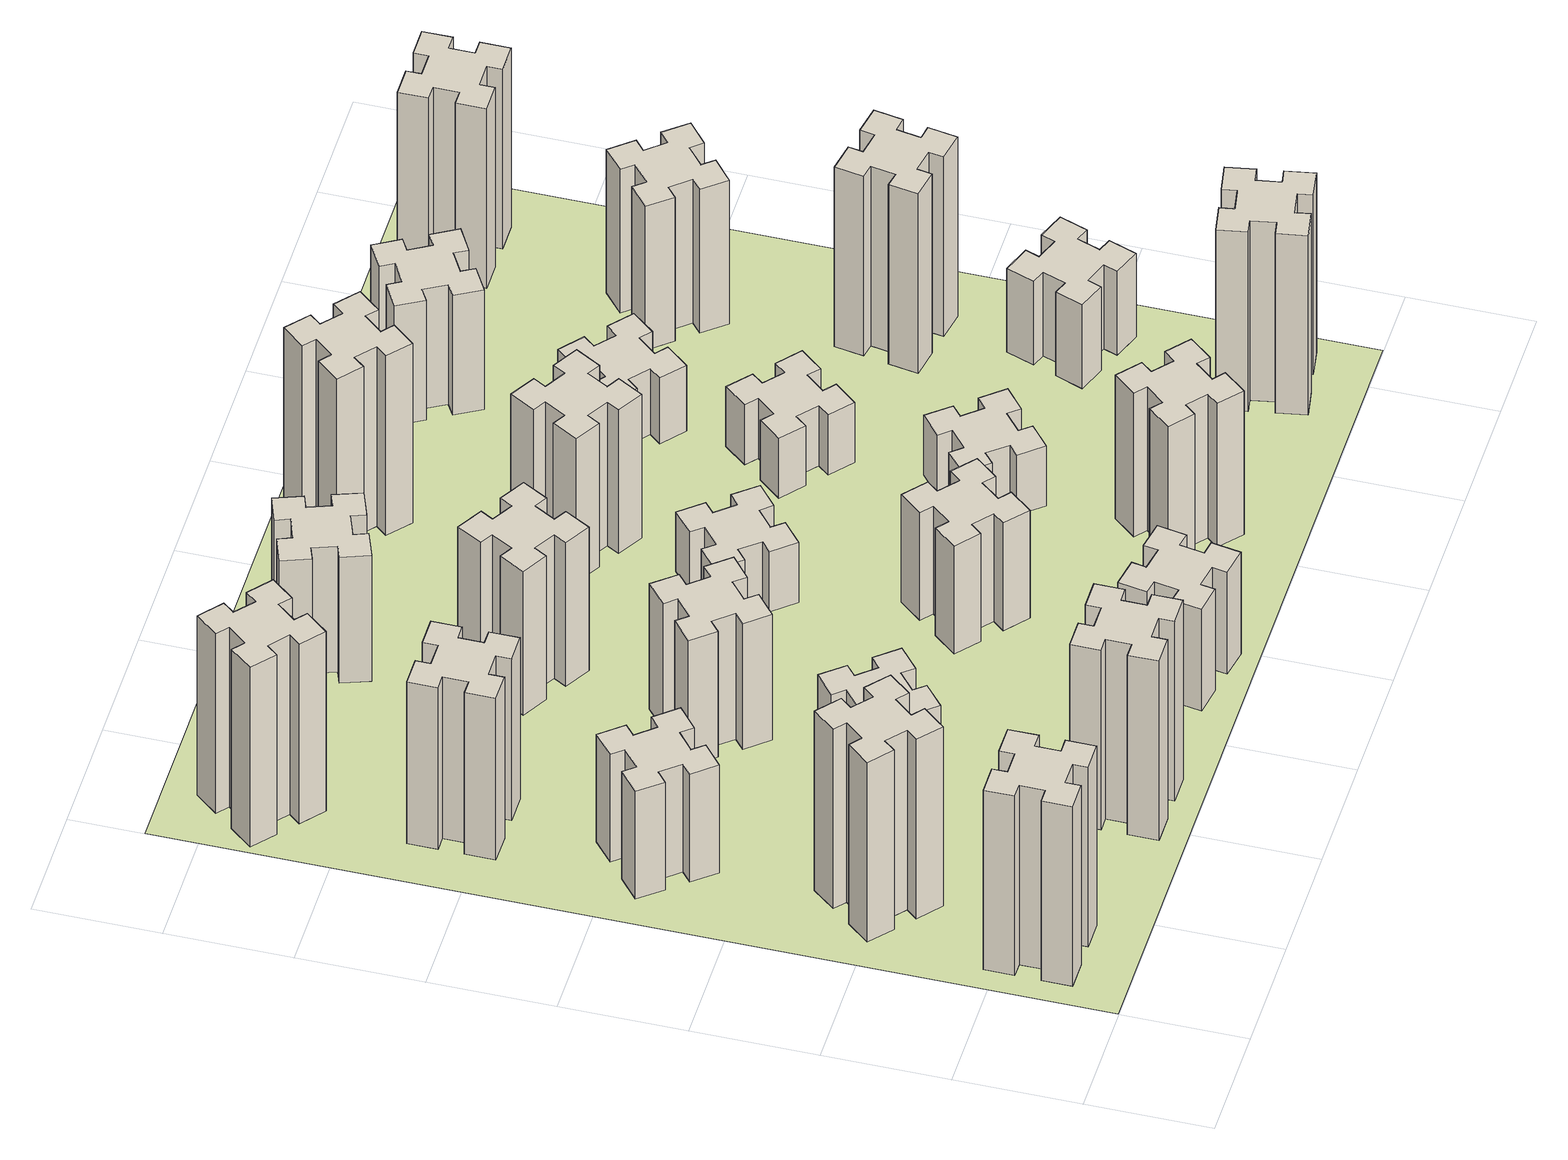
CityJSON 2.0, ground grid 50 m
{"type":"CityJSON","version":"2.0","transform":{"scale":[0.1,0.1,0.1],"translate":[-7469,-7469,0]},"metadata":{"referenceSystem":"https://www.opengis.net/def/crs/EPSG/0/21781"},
"CityObjects":{
"building1":{"type":"Building","attributes":{"class":"1000","function":"1000","usage":"1000","yearOfConstruction":2016,"roofType":"1000","measuredHeight":90,"storeysAboveGround":30,"storeysBelowGround":0},"geometry":[{"type":"Solid","lod":"1","boundaries":[[[[0,1,2,3,4,5,6,7,8,9,10,11,12,13,14,15,16,17,18,19]],[[17,16,20,21]],[[16,15,22,20]],[[15,14,23,22]],[[14,13,24,23]],[[13,12,25,24]],[[12,11,26,25]],[[11,10,27,26]],[[10,9,28,27]],[[9,8,29,28]],[[8,7,30,29]],[[7,6,31,30]],[[6,5,32,31]],[[5,4,33,32]],[[4,3,34,33]],[[3,2,35,34]],[[2,1,36,35]],[[1,0,37,36]],[[0,19,38,37]],[[19,18,39,38]],[[18,17,21,39]],[[24,25,26,27,28,29,30,31,32,33,34,35,36,37,38,39,21,20,22,23]]]]}]},
"building2":{"type":"Building","attributes":{"class":"1000","function":"1000","usage":"1000","yearOfConstruction":2016,"roofType":"1000","measuredHeight":90,"storeysAboveGround":30,"storeysBelowGround":0},"geometry":[{"type":"Solid","lod":"1","boundaries":[[[[40,41,42,43,44,45,46,47,48,49,50,51,52,53,54,55,56,57,58,59]],[[57,56,60,61]],[[56,55,62,60]],[[55,54,63,62]],[[54,53,64,63]],[[53,52,65,64]],[[52,51,66,65]],[[51,50,67,66]],[[50,49,68,67]],[[49,48,69,68]],[[48,47,70,69]],[[47,46,71,70]],[[46,45,72,71]],[[45,44,73,72]],[[44,43,74,73]],[[43,42,75,74]],[[42,41,76,75]],[[41,40,77,76]],[[40,59,78,77]],[[59,58,79,78]],[[58,57,61,79]],[[64,65,66,67,68,69,70,71,72,73,74,75,76,77,78,79,61,60,62,63]]]]}]},
"building3":{"type":"Building","attributes":{"class":"1000","function":"1000","usage":"1000","yearOfConstruction":2016,"roofType":"1000","measuredHeight":54,"storeysAboveGround":30,"storeysBelowGround":0},"geometry":[{"type":"Solid","lod":"1","boundaries":[[[[80,81,82,83,84,85,86,87,88,89,90,91,92,93,94,95,96,97,98,99]],[[97,96,100,101]],[[96,95,102,100]],[[95,94,103,102]],[[94,93,104,103]],[[93,92,105,104]],[[92,91,106,105]],[[91,90,107,106]],[[90,89,108,107]],[[89,88,109,108]],[[88,87,110,109]],[[87,86,111,110]],[[86,85,112,111]],[[85,84,113,112]],[[84,83,114,113]],[[83,82,115,114]],[[82,81,116,115]],[[81,80,117,116]],[[80,99,118,117]],[[99,98,119,118]],[[98,97,101,119]],[[104,105,106,107,108,109,110,111,112,113,114,115,116,117,118,119,101,100,102,103]]]]}]},
"building4":{"type":"Building","attributes":{"class":"1000","function":"1000","usage":"1000","yearOfConstruction":2016,"roofType":"1000","measuredHeight":81,"storeysAboveGround":30,"storeysBelowGround":0},"geometry":[{"type":"Solid","lod":"1","boundaries":[[[[120,121,122,123,124,125,126,127,128,129,130,131,132,133,134,135,136,137,138,139]],[[137,136,140,141]],[[136,135,142,140]],[[135,134,143,142]],[[134,133,144,143]],[[133,132,145,144]],[[132,131,146,145]],[[131,130,147,146]],[[130,129,148,147]],[[129,128,149,148]],[[128,127,150,149]],[[127,126,151,150]],[[126,125,152,151]],[[125,124,153,152]],[[124,123,154,153]],[[123,122,155,154]],[[122,121,156,155]],[[121,120,157,156]],[[120,139,158,157]],[[139,138,159,158]],[[138,137,141,159]],[[144,145,146,147,148,149,150,151,152,153,154,155,156,157,158,159,141,140,142,143]]]]}]},
"building5":{"type":"Building","attributes":{"class":"1000","function":"1000","usage":"1000","yearOfConstruction":2016,"roofType":"1000","measuredHeight":90,"storeysAboveGround":30,"storeysBelowGround":0},"geometry":[{"type":"Solid","lod":"1","boundaries":[[[[160,161,162,163,164,165,166,167,168,169,170,171,172,173,174,175,176,177,178,179]],[[177,176,180,181]],[[176,175,182,180]],[[175,174,183,182]],[[174,173,184,183]],[[173,172,185,184]],[[172,171,186,185]],[[171,170,187,186]],[[170,169,188,187]],[[169,168,189,188]],[[168,167,190,189]],[[167,166,191,190]],[[166,165,192,191]],[[165,164,193,192]],[[164,163,194,193]],[[163,162,195,194]],[[162,161,196,195]],[[161,160,197,196]],[[160,179,198,197]],[[179,178,199,198]],[[178,177,181,199]],[[184,185,186,187,188,189,190,191,192,193,194,195,196,197,198,199,181,180,182,183]]]]}]},
"building6":{"type":"Building","attributes":{"class":"1000","function":"1000","usage":"1000","yearOfConstruction":2016,"roofType":"1000","measuredHeight":90,"storeysAboveGround":30,"storeysBelowGround":0},"geometry":[{"type":"Solid","lod":"1","boundaries":[[[[200,201,202,203,204,205,206,207,208,209,210,211,212,213,214,215,216,217,218,219]],[[217,216,220,221]],[[216,215,222,220]],[[215,214,223,222]],[[214,213,224,223]],[[213,212,225,224]],[[212,211,226,225]],[[211,210,227,226]],[[210,209,228,227]],[[209,208,229,228]],[[208,207,230,229]],[[207,206,231,230]],[[206,205,232,231]],[[205,204,233,232]],[[204,203,234,233]],[[203,202,235,234]],[[202,201,236,235]],[[201,200,237,236]],[[200,219,238,237]],[[219,218,239,238]],[[218,217,221,239]],[[224,225,226,227,228,229,230,231,232,233,234,235,236,237,238,239,221,220,222,223]]]]}]},
"building7":{"type":"Building","attributes":{"class":"1000","function":"1000","usage":"1000","yearOfConstruction":2016,"roofType":"1000","measuredHeight":33,"storeysAboveGround":30,"storeysBelowGround":0},"geometry":[{"type":"Solid","lod":"1","boundaries":[[[[240,241,242,243,244,245,246,247,248,249,250,251,252,253,254,255,256,257,258,259]],[[257,256,260,261]],[[256,255,262,260]],[[255,254,263,262]],[[254,253,264,263]],[[253,252,265,264]],[[252,251,266,265]],[[251,250,267,266]],[[250,249,268,267]],[[249,248,269,268]],[[248,247,270,269]],[[247,246,271,270]],[[246,245,272,271]],[[245,244,273,272]],[[244,243,274,273]],[[243,242,275,274]],[[242,241,276,275]],[[241,240,277,276]],[[240,259,278,277]],[[259,258,279,278]],[[258,257,261,279]],[[264,265,266,267,268,269,270,271,272,273,274,275,276,277,278,279,261,260,262,263]]]]}]},
"building8":{"type":"Building","attributes":{"class":"1000","function":"1000","usage":"1000","yearOfConstruction":2016,"roofType":"1000","measuredHeight":63,"storeysAboveGround":30,"storeysBelowGround":0},"geometry":[{"type":"Solid","lod":"1","boundaries":[[[[280,281,282,283,284,285,286,287,288,289,290,291,292,293,294,295,296,297,298,299]],[[297,296,300,301]],[[296,295,302,300]],[[295,294,303,302]],[[294,293,304,303]],[[293,292,305,304]],[[292,291,306,305]],[[291,290,307,306]],[[290,289,308,307]],[[289,288,309,308]],[[288,287,310,309]],[[287,286,311,310]],[[286,285,312,311]],[[285,284,313,312]],[[284,283,314,313]],[[283,282,315,314]],[[282,281,316,315]],[[281,280,317,316]],[[280,299,318,317]],[[299,298,319,318]],[[298,297,301,319]],[[304,305,306,307,308,309,310,311,312,313,314,315,316,317,318,319,301,300,302,303]]]]}]},
"building9":{"type":"Building","attributes":{"class":"1000","function":"1000","usage":"1000","yearOfConstruction":2016,"roofType":"1000","measuredHeight":51,"storeysAboveGround":30,"storeysBelowGround":0},"geometry":[{"type":"Solid","lod":"1","boundaries":[[[[320,321,322,323,324,325,326,327,328,329,330,331,332,333,334,335,336,337,338,339]],[[337,336,340,341]],[[336,335,342,340]],[[335,334,343,342]],[[334,333,344,343]],[[333,332,345,344]],[[332,331,346,345]],[[331,330,347,346]],[[330,329,348,347]],[[329,328,349,348]],[[328,327,350,349]],[[327,326,351,350]],[[326,325,352,351]],[[325,324,353,352]],[[324,323,354,353]],[[323,322,355,354]],[[322,321,356,355]],[[321,320,357,356]],[[320,339,358,357]],[[339,338,359,358]],[[338,337,341,359]],[[344,345,346,347,348,349,350,351,352,353,354,355,356,357,358,359,341,340,342,343]]]]}]},
"building10":{"type":"Building","attributes":{"class":"1000","function":"1000","usage":"1000","yearOfConstruction":2016,"roofType":"1000","measuredHeight":72,"storeysAboveGround":30,"storeysBelowGround":0},"geometry":[{"type":"Solid","lod":"1","boundaries":[[[[360,361,362,363,364,365,366,367,368,369,370,371,372,373,374,375,376,377,378,379]],[[377,376,380,381]],[[376,375,382,380]],[[375,374,383,382]],[[374,373,384,383]],[[373,372,385,384]],[[372,371,386,385]],[[371,370,387,386]],[[370,369,388,387]],[[369,368,389,388]],[[368,367,390,389]],[[367,366,391,390]],[[366,365,392,391]],[[365,364,393,392]],[[364,363,394,393]],[[363,362,395,394]],[[362,361,396,395]],[[361,360,397,396]],[[360,379,398,397]],[[379,378,399,398]],[[378,377,381,399]],[[384,385,386,387,388,389,390,391,392,393,394,395,396,397,398,399,381,380,382,383]]]]}]},
"building11":{"type":"Building","attributes":{"class":"1000","function":"1000","usage":"1000","yearOfConstruction":2016,"roofType":"1000","measuredHeight":63,"storeysAboveGround":30,"storeysBelowGround":0},"geometry":[{"type":"Solid","lod":"1","boundaries":[[[[400,401,402,403,404,405,406,407,408,409,410,411,412,413,414,415,416,417,418,419]],[[417,416,420,421]],[[416,415,422,420]],[[415,414,423,422]],[[414,413,424,423]],[[413,412,425,424]],[[412,411,426,425]],[[411,410,427,426]],[[410,409,428,427]],[[409,408,429,428]],[[408,407,430,429]],[[407,406,431,430]],[[406,405,432,431]],[[405,404,433,432]],[[404,403,434,433]],[[403,402,435,434]],[[402,401,436,435]],[[401,400,437,436]],[[400,419,438,437]],[[419,418,439,438]],[[418,417,421,439]],[[424,425,426,427,428,429,430,431,432,433,434,435,436,437,438,439,421,420,422,423]]]]}]},
"building12":{"type":"Building","attributes":{"class":"1000","function":"1000","usage":"1000","yearOfConstruction":2016,"roofType":"1000","measuredHeight":54,"storeysAboveGround":30,"storeysBelowGround":0},"geometry":[{"type":"Solid","lod":"1","boundaries":[[[[440,441,442,443,444,445,446,447,448,449,450,451,452,453,454,455,456,457,458,459]],[[457,456,460,461]],[[456,455,462,460]],[[455,454,463,462]],[[454,453,464,463]],[[453,452,465,464]],[[452,451,466,465]],[[451,450,467,466]],[[450,449,468,467]],[[449,448,469,468]],[[448,447,470,469]],[[447,446,471,470]],[[446,445,472,471]],[[445,444,473,472]],[[444,443,474,473]],[[443,442,475,474]],[[442,441,476,475]],[[441,440,477,476]],[[440,459,478,477]],[[459,458,479,478]],[[458,457,461,479]],[[464,465,466,467,468,469,470,471,472,473,474,475,476,477,478,479,461,460,462,463]]]]}]},
"building13":{"type":"Building","attributes":{"class":"1000","function":"1000","usage":"1000","yearOfConstruction":2016,"roofType":"1000","measuredHeight":30,"storeysAboveGround":30,"storeysBelowGround":0},"geometry":[{"type":"Solid","lod":"1","boundaries":[[[[480,481,482,483,484,485,486,487,488,489,490,491,492,493,494,495,496,497,498,499]],[[497,496,500,501]],[[496,495,502,500]],[[495,494,503,502]],[[494,493,504,503]],[[493,492,505,504]],[[492,491,506,505]],[[491,490,507,506]],[[490,489,508,507]],[[489,488,509,508]],[[488,487,510,509]],[[487,486,511,510]],[[486,485,512,511]],[[485,484,513,512]],[[484,483,514,513]],[[483,482,515,514]],[[482,481,516,515]],[[481,480,517,516]],[[480,499,518,517]],[[499,498,519,518]],[[498,497,501,519]],[[504,505,506,507,508,509,510,511,512,513,514,515,516,517,518,519,501,500,502,503]]]]}]},
"building14":{"type":"Building","attributes":{"class":"1000","function":"1000","usage":"1000","yearOfConstruction":2016,"roofType":"1000","measuredHeight":72,"storeysAboveGround":30,"storeysBelowGround":0},"geometry":[{"type":"Solid","lod":"1","boundaries":[[[[520,521,522,523,524,525,526,527,528,529,530,531,532,533,534,535,536,537,538,539]],[[537,536,540,541]],[[536,535,542,540]],[[535,534,543,542]],[[534,533,544,543]],[[533,532,545,544]],[[532,531,546,545]],[[531,530,547,546]],[[530,529,548,547]],[[529,528,549,548]],[[528,527,550,549]],[[527,526,551,550]],[[526,525,552,551]],[[525,524,553,552]],[[524,523,554,553]],[[523,522,555,554]],[[522,521,556,555]],[[521,520,557,556]],[[520,539,558,557]],[[539,538,559,558]],[[538,537,541,559]],[[544,545,546,547,548,549,550,551,552,553,554,555,556,557,558,559,541,540,542,543]]]]}]},
"building15":{"type":"Building","attributes":{"class":"1000","function":"1000","usage":"1000","yearOfConstruction":2016,"roofType":"1000","measuredHeight":72,"storeysAboveGround":30,"storeysBelowGround":0},"geometry":[{"type":"Solid","lod":"1","boundaries":[[[[560,561,562,563,564,565,566,567,568,569,570,571,572,573,574,575,576,577,578,579]],[[577,576,580,581]],[[576,575,582,580]],[[575,574,583,582]],[[574,573,584,583]],[[573,572,585,584]],[[572,571,586,585]],[[571,570,587,586]],[[570,569,588,587]],[[569,568,589,588]],[[568,567,590,589]],[[567,566,591,590]],[[566,565,592,591]],[[565,564,593,592]],[[564,563,594,593]],[[563,562,595,594]],[[562,561,596,595]],[[561,560,597,596]],[[560,579,598,597]],[[579,578,599,598]],[[578,577,581,599]],[[584,585,586,587,588,589,590,591,592,593,594,595,596,597,598,599,581,580,582,583]]]]}]},
"building16":{"type":"Building","attributes":{"class":"1000","function":"1000","usage":"1000","yearOfConstruction":2016,"roofType":"1000","measuredHeight":90,"storeysAboveGround":30,"storeysBelowGround":0},"geometry":[{"type":"Solid","lod":"1","boundaries":[[[[600,601,602,603,604,605,606,607,608,609,610,611,612,613,614,615,616,617,618,619]],[[617,616,620,621]],[[616,615,622,620]],[[615,614,623,622]],[[614,613,624,623]],[[613,612,625,624]],[[612,611,626,625]],[[611,610,627,626]],[[610,609,628,627]],[[609,608,629,628]],[[608,607,630,629]],[[607,606,631,630]],[[606,605,632,631]],[[605,604,633,632]],[[604,603,634,633]],[[603,602,635,634]],[[602,601,636,635]],[[601,600,637,636]],[[600,619,638,637]],[[619,618,639,638]],[[618,617,621,639]],[[624,625,626,627,628,629,630,631,632,633,634,635,636,637,638,639,621,620,622,623]]]]}]},
"building17":{"type":"Building","attributes":{"class":"1000","function":"1000","usage":"1000","yearOfConstruction":2016,"roofType":"1000","measuredHeight":30,"storeysAboveGround":30,"storeysBelowGround":0},"geometry":[{"type":"Solid","lod":"1","boundaries":[[[[640,641,642,643,644,645,646,647,648,649,650,651,652,653,654,655,656,657,658,659]],[[657,656,660,661]],[[656,655,662,660]],[[655,654,663,662]],[[654,653,664,663]],[[653,652,665,664]],[[652,651,666,665]],[[651,650,667,666]],[[650,649,668,667]],[[649,648,669,668]],[[648,647,670,669]],[[647,646,671,670]],[[646,645,672,671]],[[645,644,673,672]],[[644,643,674,673]],[[643,642,675,674]],[[642,641,676,675]],[[641,640,677,676]],[[640,659,678,677]],[[659,658,679,678]],[[658,657,661,679]],[[664,665,666,667,668,669,670,671,672,673,674,675,676,677,678,679,661,660,662,663]]]]}]},
"building18":{"type":"Building","attributes":{"class":"1000","function":"1000","usage":"1000","yearOfConstruction":2016,"roofType":"1000","measuredHeight":30,"storeysAboveGround":30,"storeysBelowGround":0},"geometry":[{"type":"Solid","lod":"1","boundaries":[[[[680,681,682,683,684,685,686,687,688,689,690,691,692,693,694,695,696,697,698,699]],[[697,696,700,701]],[[696,695,702,700]],[[695,694,703,702]],[[694,693,704,703]],[[693,692,705,704]],[[692,691,706,705]],[[691,690,707,706]],[[690,689,708,707]],[[689,688,709,708]],[[688,687,710,709]],[[687,686,711,710]],[[686,685,712,711]],[[685,684,713,712]],[[684,683,714,713]],[[683,682,715,714]],[[682,681,716,715]],[[681,680,717,716]],[[680,699,718,717]],[[699,698,719,718]],[[698,697,701,719]],[[704,705,706,707,708,709,710,711,712,713,714,715,716,717,718,719,701,700,702,703]]]]}]},
"building19":{"type":"Building","attributes":{"class":"1000","function":"1000","usage":"1000","yearOfConstruction":2016,"roofType":"1000","measuredHeight":33,"storeysAboveGround":30,"storeysBelowGround":0},"geometry":[{"type":"Solid","lod":"1","boundaries":[[[[720,721,722,723,724,725,726,727,728,729,730,731,732,733,734,735,736,737,738,739]],[[737,736,740,741]],[[736,735,742,740]],[[735,734,743,742]],[[734,733,744,743]],[[733,732,745,744]],[[732,731,746,745]],[[731,730,747,746]],[[730,729,748,747]],[[729,728,749,748]],[[728,727,750,749]],[[727,726,751,750]],[[726,725,752,751]],[[725,724,753,752]],[[724,723,754,753]],[[723,722,755,754]],[[722,721,756,755]],[[721,720,757,756]],[[720,739,758,757]],[[739,738,759,758]],[[738,737,741,759]],[[744,745,746,747,748,749,750,751,752,753,754,755,756,757,758,759,741,740,742,743]]]]}]},
"building20":{"type":"Building","attributes":{"class":"1000","function":"1000","usage":"1000","yearOfConstruction":2016,"roofType":"1000","measuredHeight":90,"storeysAboveGround":30,"storeysBelowGround":0},"geometry":[{"type":"Solid","lod":"1","boundaries":[[[[760,761,762,763,764,765,766,767,768,769,770,771,772,773,774,775,776,777,778,779]],[[777,776,780,781]],[[776,775,782,780]],[[775,774,783,782]],[[774,773,784,783]],[[773,772,785,784]],[[772,771,786,785]],[[771,770,787,786]],[[770,769,788,787]],[[769,768,789,788]],[[768,767,790,789]],[[767,766,791,790]],[[766,765,792,791]],[[765,764,793,792]],[[764,763,794,793]],[[763,762,795,794]],[[762,761,796,795]],[[761,760,797,796]],[[760,779,798,797]],[[779,778,799,798]],[[778,777,781,799]],[[784,785,786,787,788,789,790,791,792,793,794,795,796,797,798,799,781,780,782,783]]]]}]},
"building21":{"type":"Building","attributes":{"class":"1000","function":"1000","usage":"1000","yearOfConstruction":2016,"roofType":"1000","measuredHeight":60,"storeysAboveGround":30,"storeysBelowGround":0},"geometry":[{"type":"Solid","lod":"1","boundaries":[[[[800,801,802,803,804,805,806,807,808,809,810,811,812,813,814,815,816,817,818,819]],[[817,816,820,821]],[[816,815,822,820]],[[815,814,823,822]],[[814,813,824,823]],[[813,812,825,824]],[[812,811,826,825]],[[811,810,827,826]],[[810,809,828,827]],[[809,808,829,828]],[[808,807,830,829]],[[807,806,831,830]],[[806,805,832,831]],[[805,804,833,832]],[[804,803,834,833]],[[803,802,835,834]],[[802,801,836,835]],[[801,800,837,836]],[[800,819,838,837]],[[819,818,839,838]],[[818,817,821,839]],[[824,825,826,827,828,829,830,831,832,833,834,835,836,837,838,839,821,820,822,823]]]]}]},
"building22":{"type":"Building","attributes":{"class":"1000","function":"1000","usage":"1000","yearOfConstruction":2016,"roofType":"1000","measuredHeight":42,"storeysAboveGround":30,"storeysBelowGround":0},"geometry":[{"type":"Solid","lod":"1","boundaries":[[[[840,841,842,843,844,845,846,847,848,849,850,851,852,853,854,855,856,857,858,859]],[[857,856,860,861]],[[856,855,862,860]],[[855,854,863,862]],[[854,853,864,863]],[[853,852,865,864]],[[852,851,866,865]],[[851,850,867,866]],[[850,849,868,867]],[[849,848,869,868]],[[848,847,870,869]],[[847,846,871,870]],[[846,845,872,871]],[[845,844,873,872]],[[844,843,874,873]],[[843,842,875,874]],[[842,841,876,875]],[[841,840,877,876]],[[840,859,878,877]],[[859,858,879,878]],[[858,857,861,879]],[[864,865,866,867,868,869,870,871,872,873,874,875,876,877,878,879,861,860,862,863]]]]}]},
"building23":{"type":"Building","attributes":{"class":"1000","function":"1000","usage":"1000","yearOfConstruction":2016,"roofType":"1000","measuredHeight":90,"storeysAboveGround":30,"storeysBelowGround":0},"geometry":[{"type":"Solid","lod":"1","boundaries":[[[[880,881,882,883,884,885,886,887,888,889,890,891,892,893,894,895,896,897,898,899]],[[897,896,900,901]],[[896,895,902,900]],[[895,894,903,902]],[[894,893,904,903]],[[893,892,905,904]],[[892,891,906,905]],[[891,890,907,906]],[[890,889,908,907]],[[889,888,909,908]],[[888,887,910,909]],[[887,886,911,910]],[[886,885,912,911]],[[885,884,913,912]],[[884,883,914,913]],[[883,882,915,914]],[[882,881,916,915]],[[881,880,917,916]],[[880,899,918,917]],[[899,898,919,918]],[[898,897,901,919]],[[904,905,906,907,908,909,910,911,912,913,914,915,916,917,918,919,901,900,902,903]]]]}]},
"building24":{"type":"Building","attributes":{"class":"1000","function":"1000","usage":"1000","yearOfConstruction":2016,"roofType":"1000","measuredHeight":72,"storeysAboveGround":30,"storeysBelowGround":0},"geometry":[{"type":"Solid","lod":"1","boundaries":[[[[920,921,922,923,924,925,926,927,928,929,930,931,932,933,934,935,936,937,938,939]],[[937,936,940,941]],[[936,935,942,940]],[[935,934,943,942]],[[934,933,944,943]],[[933,932,945,944]],[[932,931,946,945]],[[931,930,947,946]],[[930,929,948,947]],[[929,928,949,948]],[[928,927,950,949]],[[927,926,951,950]],[[926,925,952,951]],[[925,924,953,952]],[[924,923,954,953]],[[923,922,955,954]],[[922,921,956,955]],[[921,920,957,956]],[[920,939,958,957]],[[939,938,959,958]],[[938,937,941,959]],[[944,945,946,947,948,949,950,951,952,953,954,955,956,957,958,959,941,940,942,943]]]]}]},
"building25":{"type":"Building","attributes":{"class":"1000","function":"1000","usage":"1000","yearOfConstruction":2016,"roofType":"1000","measuredHeight":90,"storeysAboveGround":30,"storeysBelowGround":0},"geometry":[{"type":"Solid","lod":"1","boundaries":[[[[960,961,962,963,964,965,966,967,968,969,970,971,972,973,974,975,976,977,978,979]],[[977,976,980,981]],[[976,975,982,980]],[[975,974,983,982]],[[974,973,984,983]],[[973,972,985,984]],[[972,971,986,985]],[[971,970,987,986]],[[970,969,988,987]],[[969,968,989,988]],[[968,967,990,989]],[[967,966,991,990]],[[966,965,992,991]],[[965,964,993,992]],[[964,963,994,993]],[[963,962,995,994]],[[962,961,996,995]],[[961,960,997,996]],[[960,979,998,997]],[[979,978,999,998]],[[978,977,981,999]],[[984,985,986,987,988,989,990,991,992,993,994,995,996,997,998,999,981,980,982,983]]]]}]},
"landuse1":{"type":"LandUse","attributes":{"name":"plot1","function":"1010"},"geometry":[{"type":"MultiSurface","lod":"1","boundaries":[[[1000,1001,1002,1003]]]}]}
},
"vertices":[
[165,425,0],[165,325,0],[105,325,0],[105,205,0],[225,205,0],[225,265,0],[325,265,0],[325,205,0],[445,205,0],[445,325,0],[385,325,0],[385,425,0],[445,425,0],[445,545,0],[325,545,0],[325,485,0],[225,485,0],[225,545,0],[105,545,0],[105,425,0],[225,485,900],[225,545,900],[325,485,900],[325,545,900],[445,545,900],[445,425,900],[385,425,900],[385,325,900],[445,325,900],[445,205,900],[325,205,900],[325,265,900],[225,265,900],[225,205,900],[105,205,900],[105,325,900],[165,325,900],[165,425,900],[105,425,900],[105,545,900],
[484,1067,0],[408,1132,0],[446,1178,0],[354,1255,0],[277,1163,0],[323,1124,0],[259,1048,0],[213,1086,0],[136,994,0],[228,917,0],[266,963,0],[343,899,0],[304,853,0],[396,776,0],[473,868,0],[427,906,0],[492,983,0],[538,944,0],[615,1036,0],[523,1113,0],[492,983,900],[538,944,900],[427,906,900],[473,868,900],[396,776,900],[304,853,900],[343,899,900],[266,963,900],[228,917,900],[136,994,900],[213,1086,900],[259,1048,900],[323,1124,900],[277,1163,900],[354,1255,900],[446,1178,900],[408,1132,900],[484,1067,900],[523,1113,900],[615,1036,900],
[492,1888,0],[427,1964,0],[473,2003,0],[396,2095,0],[304,2018,0],[343,1972,0],[266,1907,0],[228,1953,0],[136,1876,0],[213,1784,0],[259,1823,0],[323,1746,0],[277,1708,0],[354,1616,0],[446,1693,0],[408,1739,0],[484,1803,0],[523,1757,0],[615,1834,0],[538,1926,0],[484,1803,540],[523,1757,540],[408,1739,540],[446,1693,540],[354,1616,540],[277,1708,540],[323,1746,540],[259,1823,540],[213,1784,540],[136,1876,540],[228,1953,540],[266,1907,540],[343,1972,540],[304,2018,540],[396,2095,540],[473,2003,540],[427,1964,540],[492,1888,540],[538,1926,540],[615,1834,540],
[485,2545,0],[485,2645,0],[545,2645,0],[545,2765,0],[425,2765,0],[425,2705,0],[325,2705,0],[325,2765,0],[205,2765,0],[205,2645,0],[265,2645,0],[265,2545,0],[205,2545,0],[205,2425,0],[325,2425,0],[325,2485,0],[425,2485,0],[425,2425,0],[545,2425,0],[545,2545,0],[425,2485,810],[425,2425,810],[325,2485,810],[325,2425,810],[205,2425,810],[205,2545,810],[265,2545,810],[265,2645,810],[205,2645,810],[205,2765,810],[325,2765,810],[325,2705,810],[425,2705,810],[425,2765,810],[545,2765,810],[545,2645,810],[485,2645,810],[485,2545,810],[545,2545,810],[545,2425,810],
[1225,225,0],[1225,325,0],[1285,325,0],[1285,445,0],[1165,445,0],[1165,385,0],[1065,385,0],[1065,445,0],[945,445,0],[945,325,0],[1005,325,0],[1005,225,0],[945,225,0],[945,105,0],[1065,105,0],[1065,165,0],[1165,165,0],[1165,105,0],[1285,105,0],[1285,225,0],[1165,165,900],[1165,105,900],[1065,165,900],[1065,105,900],[945,105,900],[945,225,900],[1005,225,900],[1005,325,900],[945,325,900],[945,445,900],[1065,445,900],[1065,385,900],[1165,385,900],[1165,445,900],[1285,445,900],[1285,325,900],[1225,325,900],[1225,225,900],[1285,225,900],[1285,105,900],
[384,3387,0],[308,3452,0],[346,3498,0],[254,3575,0],[177,3483,0],[223,3444,0],[159,3368,0],[113,3406,0],[36,3314,0],[128,3237,0],[166,3283,0],[243,3219,0],[204,3173,0],[296,3096,0],[373,3188,0],[327,3226,0],[392,3303,0],[438,3264,0],[515,3356,0],[423,3433,0],[392,3303,900],[438,3264,900],[327,3226,900],[373,3188,900],[296,3096,900],[204,3173,900],[243,3219,900],[166,3283,900],[128,3237,900],[36,3314,900],[113,3406,900],[159,3368,900],[223,3444,900],[177,3483,900],[254,3575,900],[346,3498,900],[308,3452,900],[384,3387,900],[423,3433,900],[515,3356,900],
[1083,1332,0],[1006,1267,0],[968,1313,0],[876,1236,0],[953,1144,0],[999,1183,0],[1063,1106,0],[1017,1068,0],[1094,976,0],[1186,1053,0],[1148,1099,0],[1224,1163,0],[1263,1117,0],[1355,1194,0],[1278,1286,0],[1232,1248,0],[1167,1324,0],[1213,1363,0],[1136,1455,0],[1044,1378,0],[1167,1324,330],[1213,1363,330],[1232,1248,330],[1278,1286,330],[1355,1194,330],[1263,1117,330],[1224,1163,330],[1148,1099,330],[1186,1053,330],[1094,976,330],[1017,1068,330],[1063,1106,330],[999,1183,330],[953,1144,330],[876,1236,330],[968,1313,330],[1006,1267,330],[1083,1332,330],[1044,1378,330],[1136,1455,330],
[1083,1972,0],[1006,1907,0],[968,1953,0],[876,1876,0],[953,1784,0],[999,1823,0],[1063,1746,0],[1017,1708,0],[1094,1616,0],[1186,1693,0],[1148,1739,0],[1224,1803,0],[1263,1757,0],[1355,1834,0],[1278,1926,0],[1232,1888,0],[1167,1964,0],[1213,2003,0],[1136,2095,0],[1044,2018,0],[1167,1964,630],[1213,2003,630],[1232,1888,630],[1278,1926,630],[1355,1834,630],[1263,1757,630],[1224,1803,630],[1148,1739,630],[1186,1693,630],[1094,1616,630],[1017,1708,630],[1063,1746,630],[999,1823,630],[953,1784,630],[876,1876,630],[968,1953,630],[1006,1907,630],[1083,1972,630],[1044,2018,630],[1136,2095,630],
[1756,344,0],[1738,245,0],[1679,256,0],[1658,137,0],[1777,117,0],[1787,176,0],[1885,158,0],[1875,99,0],[1993,78,0],[2014,197,0],[1955,207,0],[1972,305,0],[2031,295,0],[2052,413,0],[1934,434,0],[1924,375,0],[1825,392,0],[1836,451,0],[1717,472,0],[1697,354,0],[1825,392,510],[1836,451,510],[1924,375,510],[1934,434,510],[2052,413,510],[2031,295,510],[1972,305,510],[1955,207,510],[2014,197,510],[1993,78,510],[1875,99,510],[1885,158,510],[1787,176,510],[1777,117,510],[1658,137,510],[1679,256,510],[1738,245,510],[1756,344,510],[1697,354,510],[1717,472,510],
[1314,2666,0],[1227,2716,0],[1257,2768,0],[1153,2828,0],[1093,2724,0],[1145,2694,0],[1095,2607,0],[1043,2637,0],[983,2533,0],[1087,2473,0],[1117,2525,0],[1204,2475,0],[1174,2423,0],[1278,2363,0],[1338,2467,0],[1286,2497,0],[1336,2584,0],[1388,2554,0],[1448,2658,0],[1344,2718,0],[1336,2584,720],[1388,2554,720],[1286,2497,720],[1338,2467,720],[1278,2363,720],[1174,2423,720],[1204,2475,720],[1117,2525,720],[1087,2473,720],[983,2533,720],[1043,2637,720],[1095,2607,720],[1145,2694,720],[1093,2724,720],[1153,2828,720],[1257,2768,720],[1227,2716,720],[1314,2666,720],[1344,2718,720],[1448,2658,720],
[1125,3456,0],[1031,3422,0],[1010,3478,0],[897,3437,0],[939,3324,0],[995,3345,0],[1029,3251,0],[973,3230,0],[1014,3117,0],[1127,3159,0],[1106,3215,0],[1200,3249,0],[1220,3193,0],[1333,3234,0],[1292,3347,0],[1236,3326,0],[1202,3420,0],[1258,3440,0],[1217,3553,0],[1104,3512,0],[1202,3420,630],[1258,3440,630],[1236,3326,630],[1292,3347,630],[1333,3234,630],[1220,3193,630],[1200,3249,630],[1106,3215,630],[1127,3159,630],[1014,3117,630],[973,3230,630],[1029,3251,630],[995,3345,630],[939,3324,630],[897,3437,630],[1010,3478,630],[1031,3422,630],[1125,3456,630],[1104,3512,630],[1217,3553,630],
[1846,1063,0],[1923,999,0],[1884,953,0],[1976,876,0],[2053,968,0],[2007,1006,0],[2072,1083,0],[2118,1044,0],[2195,1136,0],[2103,1213,0],[2064,1167,0],[1988,1232,0],[2026,1278,0],[1934,1355,0],[1857,1263,0],[1903,1224,0],[1839,1148,0],[1793,1186,0],[1716,1094,0],[1808,1017,0],[1839,1148,540],[1793,1186,540],[1903,1224,540],[1857,1263,540],[1934,1355,540],[2026,1278,540],[1988,1232,540],[2064,1167,540],[2103,1213,540],[2195,1136,540],[2118,1044,540],[2072,1083,540],[2007,1006,540],[2053,968,540],[1976,876,540],[1884,953,540],[1923,999,540],[1846,1063,540],[1808,1017,540],[1716,1094,540],
[1972,1988,0],[1907,2064,0],[1953,2103,0],[1876,2195,0],[1784,2118,0],[1823,2072,0],[1746,2007,0],[1708,2053,0],[1616,1976,0],[1693,1884,0],[1739,1923,0],[1803,1846,0],[1757,1808,0],[1834,1716,0],[1926,1793,0],[1888,1839,0],[1964,1903,0],[2003,1857,0],[2095,1934,0],[2018,2026,0],[1964,1903,300],[2003,1857,300],[1888,1839,300],[1926,1793,300],[1834,1716,300],[1757,1808,300],[1803,1846,300],[1739,1923,300],[1693,1884,300],[1616,1976,300],[1708,2053,300],[1746,2007,300],[1823,2072,300],[1784,2118,300],[1876,2195,300],[1953,2103,300],[1907,2064,300],[1972,1988,300],[2018,2026,300],[2095,1934,300],
[2026,2497,0],[2076,2584,0],[2128,2554,0],[2188,2658,0],[2084,2718,0],[2054,2666,0],[1967,2716,0],[1997,2768,0],[1893,2828,0],[1833,2724,0],[1885,2694,0],[1835,2607,0],[1783,2637,0],[1723,2533,0],[1827,2473,0],[1857,2525,0],[1944,2475,0],[1914,2423,0],[2018,2363,0],[2078,2467,0],[1944,2475,720],[1914,2423,720],[1857,2525,720],[1827,2473,720],[1723,2533,720],[1783,2637,720],[1835,2607,720],[1885,2694,720],[1833,2724,720],[1893,2828,720],[1997,2768,720],[1967,2716,720],[2054,2666,720],[2084,2718,720],[2188,2658,720],[2128,2554,720],[2076,2584,720],[2026,2497,720],[2078,2467,720],[2018,2363,720],
[2486,423,0],[2563,359,0],[2524,313,0],[2616,236,0],[2693,328,0],[2647,366,0],[2712,443,0],[2758,404,0],[2835,496,0],[2743,573,0],[2704,527,0],[2628,592,0],[2666,638,0],[2574,715,0],[2497,623,0],[2543,584,0],[2479,508,0],[2433,546,0],[2356,454,0],[2448,377,0],[2479,508,720],[2433,546,720],[2543,584,720],[2497,623,720],[2574,715,720],[2666,638,720],[2628,592,720],[2704,527,720],[2743,573,720],[2835,496,720],[2758,404,720],[2712,443,720],[2647,366,720],[2693,328,720],[2616,236,720],[2524,313,720],[2563,359,720],[2486,423,720],[2448,377,720],[2356,454,720],
[1746,3383,0],[1823,3319,0],[1784,3273,0],[1876,3196,0],[1953,3288,0],[1907,3326,0],[1972,3403,0],[2018,3364,0],[2095,3456,0],[2003,3533,0],[1964,3487,0],[1888,3552,0],[1926,3598,0],[1834,3675,0],[1757,3583,0],[1803,3544,0],[1739,3468,0],[1693,3506,0],[1616,3414,0],[1708,3337,0],[1739,3468,900],[1693,3506,900],[1803,3544,900],[1757,3583,900],[1834,3675,900],[1926,3598,900],[1888,3552,900],[1964,3487,900],[2003,3533,900],[2095,3456,900],[2018,3364,900],[1972,3403,900],[1907,3326,900],[1953,3288,900],[1876,3196,900],[1784,3273,900],[1823,3319,900],[1746,3383,900],[1708,3337,900],[1616,3414,900],
[2628,1099,0],[2704,1163,0],[2743,1117,0],[2835,1194,0],[2758,1286,0],[2712,1248,0],[2647,1324,0],[2693,1363,0],[2616,1455,0],[2524,1378,0],[2563,1332,0],[2486,1267,0],[2448,1313,0],[2356,1236,0],[2433,1144,0],[2479,1183,0],[2543,1106,0],[2497,1068,0],[2574,976,0],[2666,1053,0],[2543,1106,300],[2497,1068,300],[2479,1183,300],[2433,1144,300],[2356,1236,300],[2448,1313,300],[2486,1267,300],[2563,1332,300],[2524,1378,300],[2616,1455,300],[2693,1363,300],[2647,1324,300],[2712,1248,300],[2758,1286,300],[2835,1194,300],[2743,1117,300],[2704,1163,300],[2628,1099,300],[2666,1053,300],[2574,976,300],
[2704,2007,0],[2628,2072,0],[2666,2118,0],[2574,2195,0],[2497,2103,0],[2543,2064,0],[2479,1988,0],[2433,2026,0],[2356,1934,0],[2448,1857,0],[2486,1903,0],[2563,1839,0],[2524,1793,0],[2616,1716,0],[2693,1808,0],[2647,1846,0],[2712,1923,0],[2758,1884,0],[2835,1976,0],[2743,2053,0],[2712,1923,300],[2758,1884,300],[2647,1846,300],[2693,1808,300],[2616,1716,300],[2524,1793,300],[2563,1839,300],[2486,1903,300],[2448,1857,300],[2356,1934,300],[2433,2026,300],[2479,1988,300],[2543,2064,300],[2497,2103,300],[2574,2195,300],[2666,2118,300],[2628,2072,300],[2704,2007,300],[2743,2053,300],[2835,1976,300],
[2543,2704,0],[2479,2628,0],[2433,2666,0],[2356,2574,0],[2448,2497,0],[2486,2543,0],[2563,2479,0],[2524,2433,0],[2616,2356,0],[2693,2448,0],[2647,2486,0],[2712,2563,0],[2758,2524,0],[2835,2616,0],[2743,2693,0],[2704,2647,0],[2628,2712,0],[2666,2758,0],[2574,2835,0],[2497,2743,0],[2628,2712,330],[2666,2758,330],[2704,2647,330],[2743,2693,330],[2835,2616,330],[2758,2524,330],[2712,2563,330],[2647,2486,330],[2693,2448,330],[2616,2356,330],[2524,2433,330],[2563,2479,330],[2486,2543,330],[2448,2497,330],[2356,2574,330],[2433,2666,330],[2479,2628,330],[2543,2704,330],[2497,2743,330],[2574,2835,330],
[3465,492,0],[3367,475,0],[3357,534,0],[3238,513,0],[3259,395,0],[3318,405,0],[3336,307,0],[3277,297,0],[3297,178,0],[3416,199,0],[3405,258,0],[3504,276,0],[3514,217,0],[3632,237,0],[3611,356,0],[3552,345,0],[3535,444,0],[3594,454,0],[3573,572,0],[3455,551,0],[3535,444,900],[3594,454,900],[3552,345,900],[3611,356,900],[3632,237,900],[3514,217,900],[3504,276,900],[3405,258,900],[3416,199,900],[3297,178,900],[3277,297,900],[3336,307,900],[3318,405,900],[3259,395,900],[3238,513,900],[3357,534,900],[3367,475,900],[3465,492,900],[3455,551,900],[3573,572,900],
[2716,3347,0],[2666,3434,0],[2718,3464,0],[2658,3568,0],[2554,3508,0],[2584,3456,0],[2497,3406,0],[2467,3458,0],[2363,3398,0],[2423,3294,0],[2475,3324,0],[2525,3237,0],[2473,3207,0],[2533,3103,0],[2637,3163,0],[2607,3215,0],[2694,3265,0],[2724,3213,0],[2828,3273,0],[2768,3377,0],[2694,3265,600],[2724,3213,600],[2607,3215,600],[2637,3163,600],[2533,3103,600],[2473,3207,600],[2525,3237,600],[2475,3324,600],[2423,3294,600],[2363,3398,600],[2467,3458,600],[2497,3406,600],[2584,3456,600],[2554,3508,600],[2658,3568,600],[2718,3464,600],[2666,3434,600],[2716,3347,600],[2768,3377,600],[2828,3273,600],
[3351,1029,0],[3445,995,0],[3424,939,0],[3537,897,0],[3578,1010,0],[3522,1031,0],[3556,1125,0],[3612,1104,0],[3653,1217,0],[3540,1258,0],[3520,1202,0],[3426,1236,0],[3447,1292,0],[3334,1333,0],[3293,1220,0],[3349,1200,0],[3315,1106,0],[3259,1127,0],[3217,1014,0],[3330,973,0],[3315,1106,420],[3259,1127,420],[3349,1200,420],[3293,1220,420],[3334,1333,420],[3447,1292,420],[3426,1236,420],[3520,1202,420],[3540,1258,420],[3653,1217,420],[3612,1104,420],[3556,1125,420],[3522,1031,420],[3578,1010,420],[3537,897,420],[3424,939,420],[3445,995,420],[3351,1029,420],[3330,973,420],[3217,1014,420],
[3267,1656,0],[3365,1638,0],[3355,1579,0],[3473,1558,0],[3494,1677,0],[3435,1687,0],[3452,1785,0],[3511,1775,0],[3532,1893,0],[3414,1914,0],[3404,1855,0],[3305,1872,0],[3316,1931,0],[3197,1952,0],[3177,1834,0],[3236,1824,0],[3218,1725,0],[3159,1736,0],[3138,1617,0],[3257,1597,0],[3218,1725,900],[3159,1736,900],[3236,1824,900],[3177,1834,900],[3197,1952,900],[3316,1931,900],[3305,1872,900],[3404,1855,900],[3414,1914,900],[3532,1893,900],[3511,1775,900],[3452,1785,900],[3435,1687,900],[3494,1677,900],[3473,1558,900],[3355,1579,900],[3365,1638,900],[3267,1656,900],[3257,1597,900],[3138,1617,900],
[3119,2563,0],[3183,2486,0],[3137,2448,0],[3214,2356,0],[3306,2433,0],[3268,2479,0],[3344,2543,0],[3383,2497,0],[3475,2574,0],[3398,2666,0],[3352,2628,0],[3287,2704,0],[3333,2743,0],[3256,2835,0],[3164,2758,0],[3203,2712,0],[3126,2647,0],[3088,2693,0],[2996,2616,0],[3073,2524,0],[3126,2647,720],[3088,2693,720],[3203,2712,720],[3164,2758,720],[3256,2835,720],[3333,2743,720],[3287,2704,720],[3352,2628,720],[3398,2666,720],[3475,2574,720],[3383,2497,720],[3344,2543,720],[3268,2479,720],[3306,2433,720],[3214,2356,720],[3137,2448,720],[3183,2486,720],[3119,2563,720],[3073,2524,720],[2996,2616,720],
[3285,3325,0],[3385,3325,0],[3385,3265,0],[3505,3265,0],[3505,3385,0],[3445,3385,0],[3445,3485,0],[3505,3485,0],[3505,3605,0],[3385,3605,0],[3385,3545,0],[3285,3545,0],[3285,3605,0],[3165,3605,0],[3165,3485,0],[3225,3485,0],[3225,3385,0],[3165,3385,0],[3165,3265,0],[3285,3265,0],[3225,3385,900],[3165,3385,900],[3225,3485,900],[3165,3485,900],[3165,3605,900],[3285,3605,900],[3285,3545,900],[3385,3545,900],[3385,3605,900],[3505,3605,900],[3505,3485,900],[3445,3485,900],[3445,3385,900],[3505,3385,900],[3505,3265,900],[3385,3265,900],[3385,3325,900],[3285,3325,900],[3285,3265,900],[3165,3265,900],
[5,3705,0],[3705,3705,0],[3705,5,0],[5,5,0]
]}
